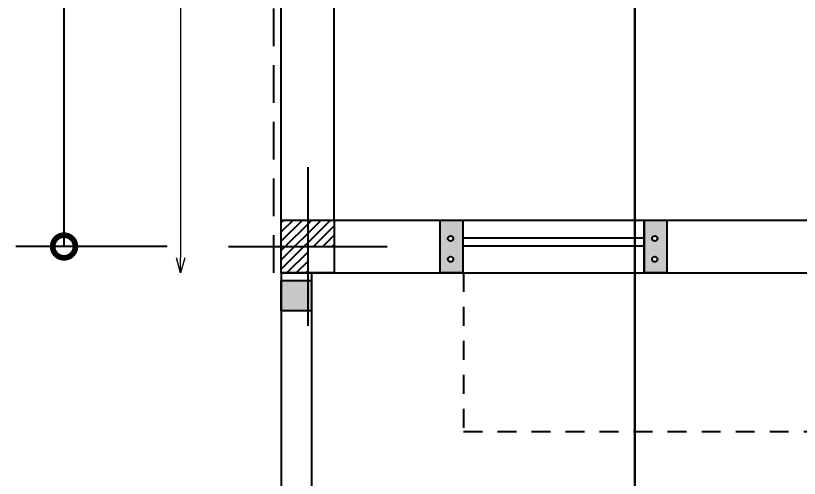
# Model space of a CAD drawing. Header units: inches. Extents: x -1482 to -895, y -39 to 122.
# Drawn here: x -1467.34 to -1462.16, y 61.64 to 64.7 of the extents above; entities that cross this region are included whole.
import ezdxf

# ---------------------------------------------------------------- set-up
doc = ezdxf.new("R2010")
doc.units = ezdxf.units.IN
doc.header["$MEASUREMENT"] = 0
doc.header["$PDMODE"] = 3
doc.linetypes.add('DASHED2', pattern=[0.375, 0.25, -0.125])
doc.layers.get('Defpoints').update_dxf_attribs({"lineweight": 15})
for name, color, linetype in [('axe', 150, 'Continuous'), ('fur', 22, 'Continuous'), ('GRADIANT', 251, 'Continuous')]:
    doc.layers.add(name, color=color, linetype=linetype)
doc.layers.add('tasisat', color=40, linetype='Continuous', lineweight=30)
doc.styles.add('COLI', font='TIMES.TTF', dxfattribs={"height": 0.25})
doc.styles.get("Standard").update_dxf_attribs({"font": 'verdana.TTF'})
doc.dimstyles.new('111', dxfattribs={"dimscale": 0, "dimtxt": 0.2, "dimasz": 0.1, "dimexe": 0.2, "dimexo": 0.5, "dimgap": 0.1, "dimtad": 1, "dimlfac": 1, "dimzin": 0, "dimdsep": 46, "dimtxsty": 'COLI', "dimblk1": 'OPEN30', "dimblk2": 'OPEN30', "dimsah": 1, "dimcen": 0, "dimse1": 1, "dimse2": 1, "dimclrd": 252, "dimclre": 1, "dimclrt": 1, "dimadec": 0, "dimazin": 0, "dimtfac": 0.5, "dimtix": 1, "dimtofl": 0, "dimtmove": 2, "dimatfit": 3, "dimldrblk": 'OPEN30', "dimfxl": 1, "dimtolj": 1, "dimtzin": 0, "dimlwd": 5, "dimarcsym": 0})
doc.dimstyles.new('Standard 1', dxfattribs={"dimtxt": 0.2, "dimasz": 0.3, "dimexe": 0.18, "dimexo": 0.0625, "dimgap": 0.09, "dimtad": 0, "dimzin": 0, "dimdsep": 46, "dimtxsty": 'Standard', "dimblk": 'DOTSMALL', "dimcen": 0.1, "dimclrd": 256, "dimclre": 256, "dimclrt": 256, "dimadec": 0, "dimazin": 0, "dimtfac": 1, "dimtofl": 0, "dimtmove": 0, "dimatfit": 3, "dimldrblk": 'DOTSMALL', "dimfxl": 1, "dimtolj": 1, "dimtzin": 0, "dimlwd": -1, "dimlwe": -1, "dimarcsym": 0})

# ---------------------------------------------------------------- blocks, each defined once
blk = doc.blocks.new('_Open30')
at = {"color": 0, "linetype": 'ByBlock', "lineweight": -2}
for p, q in [((-1, 0.268), (0, 0)), ((0, 0), (-1, -0.268)), ((0, 0), (-1, 0))]:
    blk.add_line(p, q, dxfattribs=at)
blk = doc.blocks.new('*D592')
at = {"color": 252, "lineweight": 5, "ltscale": 0.3, "transparency": 16777216}
blk.add_line((-1466.2492, 80.8979), (-1466.2492, 63.0979), dxfattribs=at)
at = {"layer": 'Defpoints', "color": 0, "ltscale": 0.3, "transparency": 16777216}
for p in [(-1465.0614, 80.9979), (-1466.2492, 62.9979), (-1465.0614, 62.9979)]:
    blk.add_point(p, dxfattribs=at)
at = {"color": 252, "lineweight": 5, "ltscale": 0.3, "transparency": 16777216, "xscale": 0.1, "yscale": 0.1, "zscale": 0.1}
for p, rotation in [((-1466.2492, 80.9979), 90), ((-1466.2492, 62.9979), 270)]:
    blk.add_blockref('_Open30', p, dxfattribs=dict(at, rotation=rotation))
at = {"color": 1, "ltscale": 0.3, "transparency": 16777216, "insert": (-1466.4767, 71.9979), "char_height": 0.25, "attachment_point": 5, "rotation": 90, "style": 'COLI'}
blk.add_mtext('\\A1;18.00', dxfattribs=at)
blk = doc.blocks.new('A$C3F8B090B')
h = blk.add_hatch(color=1)
h.paths.add_polyline_path([(0, 0), (0.15, 0), (0.15, 0.35), (0, 0.35)])
h.paths.add_polyline_path([(0.0977, 0.122, -1), (0.063, 0.122, -1)], flags=16)
h.paths.add_polyline_path([(0.0977, 0.2594, -1), (0.063, 0.2594, -1)], flags=16)
at = {"color": 1}
blk.add_lwpolyline([(0.15, 0.35), (0.15, 0), (0, 0), (0, 0.35)], close=True, dxfattribs=at)
for centre in [(0.0803, 0.2594), (0.0803, 0.122)]:
    blk.add_circle(centre, 0.0174, dxfattribs=at)
blk = doc.blocks.new('A$C78557366')
at = {"layer": 'GRADIANT', "ltscale": 0.3}
h = blk.add_hatch(dxfattribs=at)
h.set_pattern_fill('ANSI31', color=256, scale=0.2)
h.paths.add_polyline_path([(-0.1, 0), (0, 0), (0, 0.1), (-0.1, 0.1)], flags=16)
h.paths.add_polyline_path([(0.1, 0), (0.1, 0.1), (-0.1, 0.1), (-0.1, 0)], flags=17)
h.paths.add_polyline_path([(0, -0.1), (0.1, -0.1), (0.1, 0.1), (0, 0.1)])
h.paths.add_polyline_path([(0.1, -0.1), (0.1, 0.1), (-0.1, 0.1), (-0.1, -0.1)])
at = {"layer": 'axe', "ltscale": 0.3}
for p, q in [((0, 0.3), (0, -0.3)), ((-0.3, 0), (0.3, 0))]:
    blk.add_line(p, q, dxfattribs=at)
blk.add_lwpolyline([(0.1, 0.1), (-0.1, 0.1), (-0.1, -0.1), (0.1, -0.1)], close=True, dxfattribs=at)
blk = doc.blocks.new('A$C2CD672AE')
blk.add_hatch(color=0).paths.add_polyline_path([(0.2, 0.2), (0, 0.2), (0, 0), (0.2, 0)])
at = {"color": 0}
blk.add_lwpolyline([(0, 0.2), (0.2, 0.2), (0.2, 0), (0, 0)], close=True, dxfattribs=at)
blk = doc.blocks.new('_DotSmall')
at = {"color": 0, "linetype": 'ByBlock', "const_width": 0.5}
blk.add_lwpolyline([(-0.0625, 0, 1), (0.0625, 0, 1)], format="xyb", close=True, dxfattribs=at)
blk = doc.blocks.new('*D598')
at = {"layer": 'axe', "ltscale": 0.3, "transparency": 16777216}
for p, q in [((-1467.0201, 68.1729), (-1466.8401, 68.1729)), ((-1467.0201, 68.1729), (-1467.0201, 66.0536)), ((-1467.0201, 63.1729), (-1467.0201, 65.2922)), ((-1467.0201, 63.1729), (-1467.2001, 63.1729))]:
    blk.add_line(p, q, dxfattribs=at)
at = {"layer": 'Defpoints', "color": 0, "ltscale": 0.3, "transparency": 16777216}
for p in [(-1467.0618, 68.1729), (-1467.0201, 63.1729), (-1466.9766, 63.1729)]:
    blk.add_point(p, dxfattribs=at)
at = {"layer": 'axe', "ltscale": 0.3, "transparency": 16777216, "xscale": 0.3, "yscale": 0.3, "zscale": 0.3}
for p, rotation in [((-1467.0201, 68.1729), 90), ((-1467.0201, 63.1729), 270)]:
    blk.add_blockref('_DotSmall', p, dxfattribs=dict(at, rotation=rotation))
at = {"layer": 'axe', "ltscale": 0.3, "transparency": 16777216, "insert": (-1467.0201, 65.6729), "char_height": 0.2, "attachment_point": 5, "rotation": 90}
blk.add_mtext('\\A1;5.00', dxfattribs=at)

msp = doc.modelspace()

# ---------------------------------------------------------------- linework, layer by layer
at = {"color": 251, "linetype": 'DASHED2'}
msp.add_line((-1465.6336, 62.9979), (-1465.6336, 80.9979), dxfattribs=at)
at = {"ltscale": 0.3}
for p, q in [((-1465.5836, 62.9979), (-1465.5836, 80.9479)), ((-1465.2336, 63.3479), (-1465.2336, 74.2479)), ((-1465.2336, 63.3479), (-1464.3836, 63.3479)), ((-1464.3836, 63.3479), (-1464.3836, 62.9979)), ((-1463.1836, 63.3479), (-1461.9836, 63.3479)), ((-1463.1836, 63.3479), (-1463.1836, 62.9979)), ((-1465.5836, 62.9979), (-1464.3836, 62.9979)), ((-1463.1836, 62.9979), (-1461.9836, 62.9979))]:
    msp.add_line(p, q, dxfattribs=at)
at = {"color": 252, "ltscale": 0.3}
for p, q in [((-1464.3836, 63.3479), (-1463.1836, 63.3479)), ((-1464.3836, 63.2307), (-1463.1836, 63.2307)), ((-1464.3836, 63.1774), (-1463.1836, 63.1774)), ((-1465.5836, 62.9979), (-1465.5836, 50.9979)), ((-1465.3836, 62.9979), (-1465.3836, 51.1979)), ((-1464.3836, 62.9979), (-1463.1836, 62.9979))]:
    msp.add_line(p, q, dxfattribs=at)
at = {"layer": 'axe', "ltscale": 100}
msp.add_line((-1466.3386, 63.1729), (-1467.3402, 63.1729), dxfattribs=at)
at = {"layer": 'fur', "color": 136, "linetype": 'DASHED2', "ltscale": 0.5}
for p, q in [((-1464.3785, 62.9979), (-1464.3785, 61.9479)), ((-1464.3785, 61.9479), (-1460.2336, 61.9479))]:
    msp.add_line(p, q, dxfattribs=at)
at = {"layer": 'tasisat', "linetype": 'Continuous'}
msp.add_line((-1463.245, 76.2463), (-1463.245, 59.3845), dxfattribs=at)

# ---------------------------------------------------------------- block references
at = {"xscale": 0.9999900196616685, "yscale": 0.9999900196616685, "zscale": 0.9999900196616685, "rotation": 179.9881526941475}
for p in [(-1464.3836, 63.3479), (-1463.0336, 63.3479)]:
    msp.add_blockref('A$C3F8B090B', p, dxfattribs=at)
at = {"color": 0, "rotation": 90}
msp.add_blockref('A$C2CD672AE', (-1465.3836, 62.7479), dxfattribs=at)
at = {"layer": 'axe', "ltscale": 0.3, "xscale": -1.750000000001592, "yscale": 1.750000000001592, "zscale": 1.750000000001592, "rotation": 90}
msp.add_blockref('A$C78557366', (-1465.4086, 63.1729), dxfattribs=at)

# ---------------------------------------------------------------- dimensions: what is measured, and where the dimension line sits
at = {"ltscale": 0.3}
dim = msp.add_linear_dim(base=(-1466.2492, 62.9979), p1=(-1465.0614, 80.9979), p2=(-1465.0614, 62.9979), angle=90, dimstyle='111', override={"dimscale": 1}, dxfattribs=at)
dim.commit()
dim.dimension.update_dxf_attribs({"geometry": '*D592', "text_midpoint": (-1466.4767, 71.9979)})
at = {"layer": 'axe', "ltscale": 0.3}
dim = msp.add_linear_dim(base=(-1467.0201, 63.1729), p1=(-1467.0618, 68.1729), p2=(-1466.9766, 63.1729), angle=90, dimstyle='Standard 1', override={"dimtmove": 1, "dimfxlon": 1}, dxfattribs=at)
dim.commit()
dim.dimension.update_dxf_attribs({"geometry": '*D598', "text_midpoint": (-1467.0201, 65.6729)})

doc.saveas('drawing.dxf')
